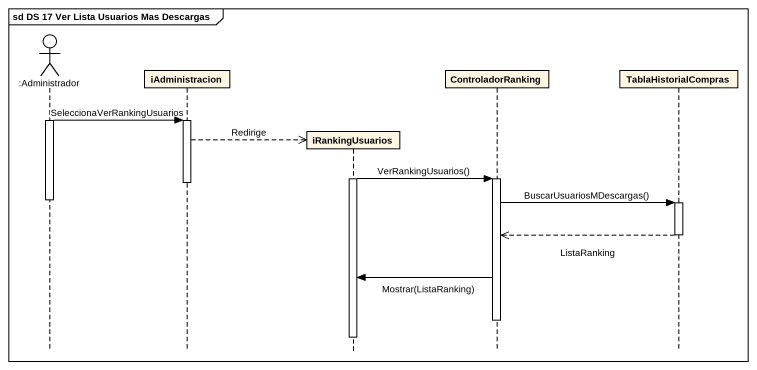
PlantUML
@startuml
mainframe sd DS 17 Ver Lista Usuarios Mas Descargas
hide footbox
actor ":Administrador" as Administrador
participant iAdministracion
participant iRankingUsuarios
participant ControladorRanking
participant TablaHistorialCompras

activate Administrador
Administrador -> iAdministracion : SeleccionaVerRankingUsuarios
activate iAdministracion
iAdministracion -->> iRankingUsuarios ** : Redirige
activate iRankingUsuarios
iRankingUsuarios -> ControladorRanking : VerRankingUsuarios()
activate ControladorRanking
deactivate iAdministracion
deactivate Administrador
ControladorRanking -> TablaHistorialCompras : BuscarUsuariosMDescargas()
activate TablaHistorialCompras
TablaHistorialCompras -->> ControladorRanking : ListaRanking
deactivate TablaHistorialCompras
ControladorRanking -> iRankingUsuarios : Mostrar(ListaRanking)
deactivate ControladorRanking
deactivate iRankingUsuarios
@enduml
